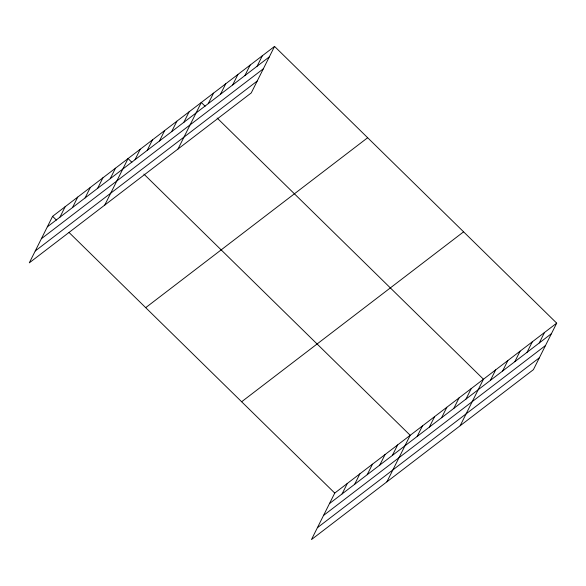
<?xml version="1.0" encoding="UTF-8"?>
<svg xmlns="http://www.w3.org/2000/svg" width="586" height="586" viewBox="0 0 586 586"><rect width="100%" height="100%" fill="white"/><g stroke="black" fill="none" stroke-linecap="round" stroke-linejoin="round"><path stroke-width="0.88" d="M274.548 46.411L52.593 216.337L29.3 262.85L251.255 92.925L274.548 46.411L556.7 323.15L533.407 369.663L311.452 539.589L334.745 493.075L556.7 323.15M59.919 217.194L65.171 206.704M72.496 207.569L77.748 197.079M85.073 197.936L90.325 187.447M97.65 188.311L102.902 177.822M110.227 178.679L115.479 168.189M104.762 205.078L128.056 158.564L131.857 162.285M135.014 159.707L140.266 149.218M147.218 150.36L152.47 139.871M159.429 141.014L164.681 130.524M171.632 131.667L176.884 121.177M183.843 122.32L189.095 111.831M178.012 148.998L201.306 102.484L205.1 106.213M208.257 103.627L213.509 93.137M220.468 94.287L225.72 83.798M232.671 84.941L237.923 74.451M244.882 75.594L250.134 65.105M257.086 66.247L262.338 55.758M342.07 493.932L347.322 483.443M354.647 484.307L359.899 473.818M367.224 474.675L372.476 464.185M379.801 465.05L385.053 454.56M392.378 455.417L397.63 444.928M386.914 481.817L410.207 435.303L143.892 174.093M417.166 436.445L422.418 425.956M429.37 427.099L434.622 416.609M441.58 417.752L446.832 407.263M453.791 408.405L459.043 397.916M465.995 399.059L471.247 388.569M460.164 425.736L483.457 379.223L217.135 118.02M490.409 380.365L495.661 369.876M502.62 371.019L507.872 360.536M514.823 361.679L520.075 351.19M527.034 352.333L532.286 341.843M539.237 342.986L544.489 332.496M47.341 226.826L269.296 56.901M41.386 238.714L263.341 68.789M35.255 250.962L257.21 81.036M145.702 307.657L367.656 137.732M241.637 401.747L463.592 231.829M329.493 503.564L551.448 333.639M323.538 515.453L545.493 345.528M317.407 527.7L539.362 357.775M52.593 216.337L56.395 220.065M69.06 232.488L334.745 493.075"/></g></svg>
